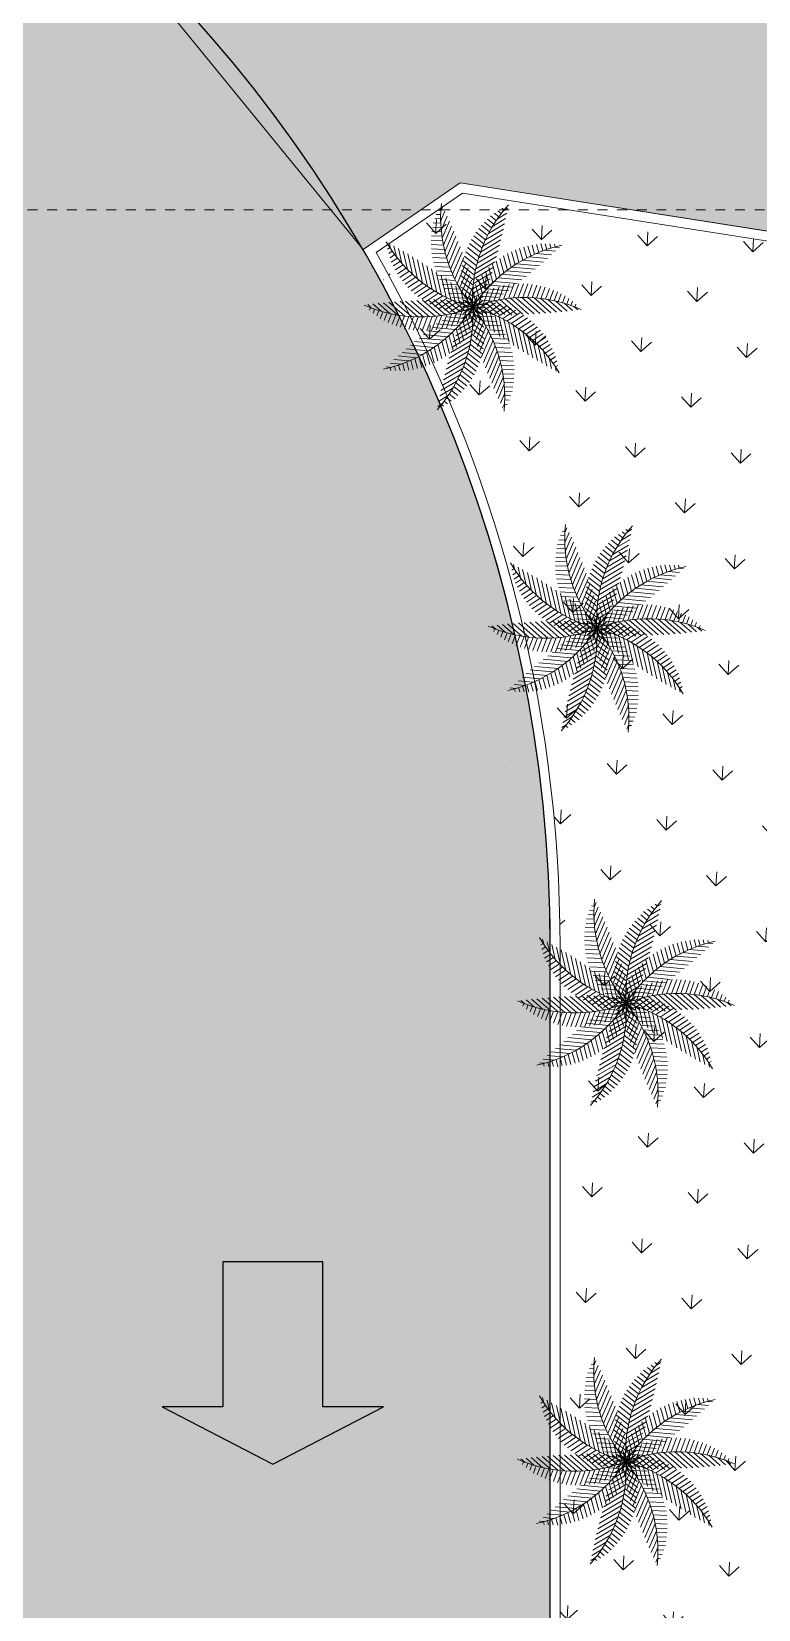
# Model space of a CAD drawing. Header units: inches. Extents: x 0 to 558, y -1 to 295.
# Drawn here: x 388.94 to 396.34, y 180.09 to 196.15 of the extents above; entities that cross this region are included whole.
import ezdxf

# ---------------------------------------------------------------- set-up
doc = ezdxf.new("R2010")
doc.units = ezdxf.units.IN
doc.header["$MEASUREMENT"] = 0
doc.linetypes.add('DASHDOT2', pattern=[0.5, 0.25, -0.125, 0, -0.125])
for name, color, linetype, lineweight in [('ARSIR', 31, 'Continuous', 5), ('ARSIR BETON', 8, 'Continuous', 5), ('ARSIR KOLOM', 8, 'Continuous', 13), ('DINDING2', 146, 'Continuous', 5), ('GSB', 1, 'Continuous', 15), ('POHON', 98, 'Continuous', 5), ('RUMPUT', 93, 'Continuous', 0)]:
    doc.layers.add(name, color=color, linetype=linetype, lineweight=lineweight)
doc.layers.add('LANTAI', color=57, linetype='Continuous')
doc.layers.add('POLYLINE TPAK', color=4, linetype='Continuous', lineweight=20, plot=False)
pattern_1 = [(86.66969, (37.0798, 226.14725), (-0.5066041, 0.569206), [0.142875, -0.934755]), (41.66969, (37.0798, 226.14725), (-0.5066045, 0.5692064), [0.142875, -0.619125]), (131.66969, (37.0798, 226.14725), (-0.5692064, -0.5066045), [0.142875, -0.619125])]

# ---------------------------------------------------------------- blocks, each defined once
blk = doc.blocks.new('A$C08441736')
at = {"color": 82}
for p, q in [((0.029, 0.676), (-0.025, 0.737)), ((0.006, 0.747), (-0.02, 0.776)), ((0.003, 0.755), (0.022, 0.762)), ((0.014, 0.725), (0.044, 0.736)), ((0.024, 0.694), (0.064, 0.709)), ((0.065, 0.502), (-0.037, 0.619)), ((0.057, 0.555), (-0.033, 0.659)), ((0.046, 0.613), (-0.029, 0.698)), ((0.033, 0.663), (0.085, 0.683)), ((0.041, 0.632), (0.098, 0.654)), ((0.048, 0.601), (0.113, 0.625)), ((0.055, 0.569), (0.126, 0.596)), ((-0.267, 0.469), (-0.221, 0.539)), ((-0.244, 0.446), (-0.195, 0.52)), ((-0.222, 0.421), (-0.17, 0.5)), ((-0.2, 0.395), (-0.145, 0.479)), ((0.072, 0.362), (-0.046, 0.496)), ((0.071, 0.406), (-0.044, 0.537)), ((0.069, 0.453), (-0.04, 0.578)), ((0.06, 0.537), (0.138, 0.566)), ((0.065, 0.504), (0.148, 0.535)), ((0.068, 0.471), (0.157, 0.504)), ((0.07, 0.438), (0.164, 0.473)), ((-0.21, 0.407), (-0.373, 0.444)), ((-0.181, 0.371), (-0.351, 0.409)), ((-0.155, 0.335), (-0.329, 0.374)), ((-0.179, 0.369), (-0.122, 0.456)), ((-0.159, 0.341), (-0.1, 0.431)), ((-0.14, 0.313), (-0.079, 0.405)), ((-0.121, 0.283), (-0.059, 0.377)), ((0.062, 0.239), (-0.052, 0.37)), ((0.067, 0.278), (-0.05, 0.412)), ((0.07, 0.319), (-0.048, 0.454)), ((0.071, 0.335), (0.174, 0.374)), ((0.072, 0.404), (0.169, 0.44)), ((0.072, 0.37), (0.173, 0.407)), ((0.218, 0.186), (0.202, 0.363)), ((-0.131, 0.299), (-0.306, 0.339)), ((-0.11, 0.265), (-0.283, 0.304)), ((-0.09, 0.23), (-0.259, 0.269)), ((-0.198, 0.128), (-0.204, 0.243)), ((-0.103, 0.252), (-0.04, 0.348)), ((-0.085, 0.22), (-0.022, 0.316)), ((-0.069, 0.187), (-0.006, 0.283)), ((0.049, 0.165), (-0.058, 0.288)), ((0.041, 0.13), (-0.054, 0.238)), ((0.056, 0.202), (-0.053, 0.326)), ((-0.053, 0.153), (0.009, 0.247)), ((0.061, 0.228), (0.168, 0.269)), ((0.065, 0.264), (0.172, 0.305)), ((0.069, 0.3), (0.174, 0.34)), ((0.137, 0.105), (0.122, 0.267)), ((0.164, 0.13), (0.149, 0.295)), ((0.191, 0.157), (0.175, 0.329)), ((-0.208, 0.133), (-0.367, 0.065)), ((-0.073, 0.196), (-0.235, 0.233)), ((-0.057, 0.163), (-0.216, 0.199)), ((-0.043, 0.13), (-0.183, 0.161)), ((-0.166, 0.111), (-0.171, 0.225)), ((-0.03, 0.097), (-0.157, 0.125)), ((-0.133, 0.093), (-0.138, 0.205)), ((-0.1, 0.072), (-0.105, 0.181)), ((-0.066, 0.05), (-0.071, 0.154)), ((0.032, 0.096), (-0.053, 0.194)), ((0.022, 0.063), (-0.052, 0.148)), ((-0.038, 0.117), (0.022, 0.208)), ((-0.033, 0.026), (-0.038, 0.122)), ((-0.024, 0.08), (0.033, 0.167)), ((-0.012, 0.041), (0.041, 0.121)), ((0.038, 0.117), (0.14, 0.156)), ((0.055, 0.038), (0.045, 0.151)), ((0.047, 0.155), (0.152, 0.194)), ((0.055, 0.192), (0.162, 0.232)), ((0.083, 0.059), (0.071, 0.188)), ((0.11, 0.081), (0.097, 0.224)), ((0.137, 0.001), (0.21, 0.125)), ((-0.174, 0.116), (-0.327, 0.051)), ((-0.142, 0.098), (-0.291, 0.034)), ((-0.199, -0.007), (-0.271, 0.082)), ((-0.111, 0.08), (-0.243, 0.023)), ((-0.162, -0.003), (-0.232, 0.085)), ((-0.081, 0.06), (-0.201, 0.009)), ((-0.123, 0), (-0.191, 0.085)), ((-0.101, 0.001), (-0.168, -0.11)), ((-0.053, 0.041), (-0.157, -0.004)), ((-0.083, 0.002), (-0.148, 0.083)), ((-0.019, 0.064), (-0.129, 0.089)), ((-0.035, -0.024), (-0.128, 0.002)), ((-0.067, 0.002), (-0.125, -0.096)), ((-0.026, 0.021), (-0.113, -0.017)), ((-0.042, 0.002), (-0.102, 0.077)), ((-0.009, 0.032), (-0.101, 0.053)), ((0, 0), (-0.082, 0.023)), ((-0.033, 0.001), (-0.082, -0.08)), ((0, 0), (-0.072, 0.016)), ((0, 0), (-0.053, 0.066)), ((0.012, 0.031), (-0.051, 0.102)), ((0, 0), (-0.049, 0.056)), ((0, 0), (-0.007, 0.074)), ((0, 0), (-0.004, 0.085)), ((0, 0), (0.047, 0.071)), ((0, 0), (0.038, 0.064)), ((0, 0), (0.079, 0.03)), ((0, 0), (0.068, 0.029)), ((0.015, 0.04), (0.105, 0.074)), ((0.028, 0.018), (0.019, 0.113)), ((0.026, -0.021), (0.113, 0.017)), ((0.027, 0.079), (0.125, 0.115)), ((0.033, -0.001), (0.082, 0.08)), ((0.035, 0.024), (0.128, -0.002)), ((0.053, -0.041), (0.157, 0.004)), ((0.067, -0.002), (0.125, 0.096)), ((0.068, 0.048), (0.169, 0.02)), ((0.1, 0.072), (0.205, 0.043)), ((0.101, -0.001), (0.168, 0.11)), ((0.123, 0), (0.191, -0.085)), ((0.162, 0.003), (0.232, -0.085)), ((-0.209, -0.009), (-0.294, -0.151)), ((-0.157, -0.123), (-0.267, -0.093)), ((-0.173, -0.004), (-0.256, -0.144)), ((-0.129, -0.098), (-0.238, -0.068)), ((-0.137, -0.001), (-0.21, -0.125)), ((-0.1, -0.072), (-0.205, -0.043)), ((-0.068, -0.048), (-0.169, -0.02)), ((-0.137, -0.105), (-0.122, -0.267)), ((-0.027, -0.079), (-0.125, -0.115)), ((-0.11, -0.081), (-0.097, -0.224)), ((-0.015, -0.04), (-0.105, -0.074)), ((-0.083, -0.059), (-0.071, -0.188)), ((0, 0), (-0.079, -0.03)), ((0, 0), (-0.068, -0.029)), ((-0.055, -0.038), (-0.045, -0.151)), ((0, 0), (-0.047, -0.071)), ((0.012, -0.041), (-0.041, -0.121)), ((0, 0), (-0.038, -0.064)), ((0.024, -0.08), (-0.033, -0.167)), ((-0.032, -0.096), (0.053, -0.194)), ((-0.028, -0.018), (-0.019, -0.113)), ((-0.022, -0.063), (0.052, -0.148)), ((-0.012, -0.031), (0.051, -0.102)), ((0, 0), (0.072, -0.016)), ((0, 0), (0.004, -0.085)), ((0, 0), (0.053, -0.066)), ((0, 0), (0.082, -0.023)), ((0, 0), (0.007, -0.074)), ((0, 0), (0.049, -0.056)), ((0.009, -0.032), (0.101, -0.053)), ((0.019, -0.064), (0.129, -0.089)), ((0.03, -0.097), (0.157, -0.125)), ((0.033, -0.026), (0.038, -0.122)), ((0.042, -0.002), (0.102, -0.077)), ((0.066, -0.05), (0.071, -0.154)), ((0.081, -0.06), (0.201, -0.009)), ((0.083, -0.002), (0.148, -0.083)), ((0.1, -0.072), (0.105, -0.181)), ((0.133, -0.093), (0.138, -0.205)), ((0.166, -0.111), (0.171, -0.225)), ((-0.208, -0.176), (-0.318, -0.145)), ((-0.183, -0.149), (-0.294, -0.119)), ((-0.244, -0.217), (-0.228, -0.396)), ((-0.218, -0.186), (-0.202, -0.363)), ((-0.191, -0.157), (-0.175, -0.329)), ((-0.061, -0.228), (-0.168, -0.269)), ((-0.164, -0.13), (-0.149, -0.295)), ((-0.055, -0.192), (-0.162, -0.232)), ((-0.047, -0.155), (-0.152, -0.194)), ((-0.038, -0.117), (-0.14, -0.156)), ((-0.056, -0.202), (0.053, -0.326)), ((-0.049, -0.165), (0.058, -0.288)), ((-0.041, -0.13), (0.054, -0.238)), ((0.038, -0.117), (-0.022, -0.208)), ((0.053, -0.153), (-0.009, -0.247)), ((0.069, -0.187), (0.006, -0.283)), ((0.085, -0.22), (0.022, -0.316)), ((0.043, -0.13), (0.183, -0.161)), ((0.057, -0.163), (0.216, -0.199)), ((0.198, -0.128), (0.204, -0.243)), ((-0.069, -0.3), (-0.174, -0.34)), ((-0.071, -0.335), (-0.174, -0.374)), ((-0.065, -0.264), (-0.172, -0.305)), ((-0.07, -0.319), (0.048, -0.454)), ((-0.067, -0.278), (0.05, -0.412)), ((-0.062, -0.239), (0.052, -0.37)), ((0.103, -0.252), (0.04, -0.348)), ((0.121, -0.283), (0.059, -0.377)), ((0.14, -0.313), (0.079, -0.405)), ((-0.072, -0.37), (-0.173, -0.407)), ((-0.072, -0.404), (-0.169, -0.44)), ((-0.07, -0.438), (-0.164, -0.473)), ((-0.072, -0.362), (0.046, -0.496)), ((-0.071, -0.406), (0.044, -0.537)), ((-0.069, -0.453), (0.04, -0.578)), ((-0.068, -0.471), (-0.157, -0.504)), ((-0.065, -0.504), (-0.148, -0.535)), ((-0.06, -0.537), (-0.138, -0.566)), ((-0.055, -0.569), (-0.126, -0.596)), ((-0.065, -0.502), (0.037, -0.619)), ((-0.057, -0.555), (0.033, -0.659)), ((-0.048, -0.601), (-0.113, -0.625)), ((-0.041, -0.632), (-0.098, -0.654)), ((-0.033, -0.663), (-0.085, -0.683)), ((-0.024, -0.694), (-0.064, -0.709)), ((-0.046, -0.613), (0.029, -0.698)), ((-0.029, -0.676), (0.025, -0.737)), ((-0.014, -0.725), (-0.044, -0.736)), ((-0.003, -0.755), (-0.022, -0.762)), ((-0.006, -0.747), (0.02, -0.776))]:
    blk.add_line(p, q, dxfattribs=at)
at = {"color": 60}
for p, q in [((-0.435, 0.608), (-0.472, 0.616)), ((-0.441, 0.612), (-0.43, 0.629)), ((-0.415, 0.594), (-0.397, 0.621)), ((-0.389, 0.576), (-0.365, 0.611)), ((-0.363, 0.556), (-0.333, 0.602)), ((-0.338, 0.536), (-0.305, 0.587)), ((-0.373, 0.564), (-0.453, 0.582)), ((-0.323, 0.523), (-0.434, 0.548)), ((-0.28, 0.483), (-0.414, 0.513)), ((-0.243, 0.445), (-0.394, 0.479)), ((-0.314, 0.514), (-0.276, 0.572)), ((-0.29, 0.492), (-0.248, 0.556)), ((-0.709, 0.236), (-0.744, 0.221)), ((-0.717, 0.236), (-0.718, 0.256)), ((-0.634, 0.237), (-0.709, 0.205)), ((-0.685, 0.237), (-0.686, 0.269)), ((-0.653, 0.237), (-0.655, 0.28)), ((-0.621, 0.236), (-0.623, 0.292)), ((-0.589, 0.235), (-0.591, 0.295)), ((-0.556, 0.232), (-0.559, 0.301)), ((-0.524, 0.228), (-0.527, 0.304)), ((-0.492, 0.223), (-0.495, 0.306)), ((-0.459, 0.217), (-0.463, 0.306)), ((-0.427, 0.21), (-0.431, 0.305)), ((-0.394, 0.202), (-0.399, 0.302)), ((-0.362, 0.193), (-0.367, 0.297)), ((-0.329, 0.182), (-0.334, 0.29)), ((-0.297, 0.171), (-0.302, 0.281)), ((-0.264, 0.158), (-0.269, 0.271)), ((-0.569, 0.233), (-0.673, 0.188)), ((-0.511, 0.226), (-0.637, 0.172)), ((-0.458, 0.217), (-0.6, 0.156)), ((-0.409, 0.206), (-0.562, 0.14)), ((-0.364, 0.193), (-0.525, 0.125)), ((-0.322, 0.18), (-0.486, 0.109)), ((-0.282, 0.165), (-0.447, 0.094)), ((-0.244, 0.15), (-0.408, 0.079)), ((-0.438, -0.068), (-0.5, 0.01)), ((-0.406, -0.057), (-0.471, 0.025)), ((-0.374, -0.046), (-0.441, 0.038)), ((-0.34, -0.036), (-0.409, 0.05)), ((-0.306, -0.027), (-0.377, 0.061)), ((-0.272, -0.02), (-0.343, 0.07)), ((-0.236, -0.013), (-0.308, 0.077)), ((-0.614, -0.156), (-0.652, -0.109)), ((-0.586, -0.139), (-0.629, -0.086)), ((-0.558, -0.124), (-0.606, -0.064)), ((-0.529, -0.109), (-0.581, -0.044)), ((-0.498, -0.094), (-0.577, -0.226)), ((-0.499, -0.094), (-0.555, -0.024)), ((-0.452, -0.074), (-0.537, -0.217)), ((-0.469, -0.081), (-0.528, -0.007)), ((-0.408, -0.057), (-0.498, -0.207)), ((-0.366, -0.044), (-0.458, -0.197)), ((-0.325, -0.032), (-0.417, -0.187)), ((-0.285, -0.023), (-0.376, -0.175)), ((-0.247, -0.015), (-0.335, -0.163)), ((-0.712, -0.226), (-0.732, -0.259)), ((-0.719, -0.231), (-0.731, -0.215)), ((-0.693, -0.211), (-0.713, -0.186)), ((-0.668, -0.192), (-0.694, -0.159)), ((-0.652, -0.181), (-0.694, -0.251)), ((-0.641, -0.174), (-0.676, -0.13)), ((-0.597, -0.146), (-0.655, -0.243)), ((-0.546, -0.117), (-0.616, -0.235)), ((-0.275, -0.257), (-0.379, -0.228)), ((-0.254, -0.229), (-0.361, -0.2)), ((-0.232, -0.202), (-0.341, -0.172)), ((-0.348, -0.37), (-0.435, -0.346)), ((-0.332, -0.341), (-0.423, -0.316)), ((-0.314, -0.313), (-0.41, -0.286)), ((-0.295, -0.285), (-0.396, -0.257)), ((-0.322, -0.326), (-0.307, -0.492)), ((-0.297, -0.286), (-0.281, -0.46)), ((-0.27, -0.25), (-0.254, -0.429)), ((-0.392, -0.457), (-0.459, -0.439)), ((-0.379, -0.428), (-0.452, -0.408)), ((-0.364, -0.399), (-0.444, -0.377)), ((-0.373, -0.416), (-0.36, -0.552)), ((-0.348, -0.368), (-0.334, -0.522)), ((-0.417, -0.517), (-0.47, -0.503)), ((-0.427, -0.548), (-0.468, -0.536)), ((-0.437, -0.578), (-0.468, -0.57)), ((-0.405, -0.487), (-0.464, -0.471)), ((-0.421, -0.529), (-0.414, -0.611)), ((-0.397, -0.469), (-0.387, -0.582)), ((-0.446, -0.609), (-0.466, -0.604)), ((-0.444, -0.601), (-0.44, -0.64))]:
    blk.add_line(p, q, dxfattribs=at)
for p, q in [((0.421, 0.529), (0.414, 0.611)), ((0.444, 0.601), (0.44, 0.64)), ((0.446, 0.609), (0.466, 0.604)), ((0.322, 0.326), (0.307, 0.492)), ((0.348, 0.368), (0.334, 0.522)), ((0.373, 0.416), (0.36, 0.552)), ((0.397, 0.469), (0.387, 0.582)), ((0.405, 0.487), (0.464, 0.471)), ((0.417, 0.517), (0.47, 0.503)), ((0.427, 0.548), (0.468, 0.536)), ((0.437, 0.578), (0.468, 0.57)), ((0.27, 0.25), (0.254, 0.429)), ((0.297, 0.286), (0.281, 0.46)), ((0.348, 0.37), (0.435, 0.346)), ((0.364, 0.399), (0.444, 0.377)), ((0.379, 0.428), (0.452, 0.408)), ((0.392, 0.457), (0.459, 0.439)), ((0.275, 0.257), (0.379, 0.228)), ((0.295, 0.285), (0.396, 0.257)), ((0.314, 0.313), (0.41, 0.286)), ((0.332, 0.341), (0.423, 0.316)), ((0.546, 0.117), (0.616, 0.235)), ((0.597, 0.146), (0.655, 0.243)), ((0.652, 0.181), (0.694, 0.251)), ((0.712, 0.226), (0.732, 0.259)), ((0.157, 0.123), (0.267, 0.093)), ((0.183, 0.149), (0.294, 0.119)), ((0.208, 0.176), (0.318, 0.145)), ((0.209, 0.009), (0.294, 0.151)), ((0.232, 0.202), (0.341, 0.172)), ((0.247, 0.015), (0.335, 0.163)), ((0.254, 0.229), (0.361, 0.2)), ((0.285, 0.023), (0.376, 0.175)), ((0.325, 0.032), (0.417, 0.187)), ((0.366, 0.044), (0.458, 0.197)), ((0.408, 0.057), (0.498, 0.207)), ((0.452, 0.074), (0.537, 0.217)), ((0.498, 0.094), (0.577, 0.226)), ((0.558, 0.124), (0.606, 0.064)), ((0.586, 0.139), (0.629, 0.086)), ((0.614, 0.156), (0.652, 0.109)), ((0.641, 0.174), (0.676, 0.13)), ((0.668, 0.192), (0.694, 0.159)), ((0.693, 0.211), (0.713, 0.186)), ((0.719, 0.231), (0.731, 0.215)), ((0.199, 0.007), (0.271, -0.082)), ((0.236, 0.013), (0.308, -0.077)), ((0.272, 0.02), (0.343, -0.07)), ((0.306, 0.027), (0.377, -0.061)), ((0.34, 0.036), (0.409, -0.05)), ((0.374, 0.046), (0.441, -0.038)), ((0.406, 0.057), (0.471, -0.025)), ((0.438, 0.068), (0.5, -0.01)), ((0.469, 0.081), (0.528, 0.007)), ((0.499, 0.094), (0.555, 0.024)), ((0.529, 0.109), (0.581, 0.044)), ((0.142, -0.098), (0.291, -0.034)), ((0.174, -0.116), (0.327, -0.051)), ((0.208, -0.133), (0.367, -0.065)), ((0.244, -0.15), (0.408, -0.079)), ((0.282, -0.165), (0.447, -0.094)), ((0.322, -0.18), (0.486, -0.109)), ((0.09, -0.23), (0.259, -0.269)), ((0.264, -0.158), (0.269, -0.271)), ((0.297, -0.171), (0.302, -0.281)), ((0.329, -0.182), (0.334, -0.29)), ((0.362, -0.193), (0.367, -0.297)), ((0.364, -0.193), (0.525, -0.125)), ((0.394, -0.202), (0.399, -0.302)), ((0.409, -0.206), (0.562, -0.14)), ((0.427, -0.21), (0.431, -0.305)), ((0.458, -0.217), (0.6, -0.156)), ((0.459, -0.217), (0.463, -0.306)), ((0.492, -0.223), (0.495, -0.306)), ((0.511, -0.226), (0.637, -0.172)), ((0.524, -0.228), (0.527, -0.304)), ((0.556, -0.232), (0.559, -0.301)), ((0.569, -0.233), (0.673, -0.188)), ((0.634, -0.237), (0.709, -0.205)), ((0.709, -0.236), (0.744, -0.221)), ((0.159, -0.341), (0.1, -0.431)), ((0.11, -0.265), (0.283, -0.304)), ((0.131, -0.299), (0.306, -0.339)), ((0.155, -0.335), (0.329, -0.374)), ((0.589, -0.235), (0.591, -0.295)), ((0.621, -0.236), (0.623, -0.292)), ((0.653, -0.237), (0.655, -0.28)), ((0.685, -0.237), (0.686, -0.269)), ((0.717, -0.236), (0.718, -0.256)), ((0.179, -0.369), (0.122, -0.456)), ((0.2, -0.395), (0.145, -0.479)), ((0.222, -0.421), (0.17, -0.5)), ((0.181, -0.371), (0.351, -0.409)), ((0.244, -0.446), (0.195, -0.52)), ((0.21, -0.407), (0.373, -0.444)), ((0.243, -0.445), (0.394, -0.479)), ((0.267, -0.469), (0.221, -0.539)), ((0.29, -0.492), (0.248, -0.556)), ((0.314, -0.514), (0.276, -0.572)), ((0.28, -0.483), (0.414, -0.513)), ((0.338, -0.536), (0.305, -0.587)), ((0.323, -0.523), (0.434, -0.548)), ((0.363, -0.556), (0.333, -0.602)), ((0.389, -0.576), (0.365, -0.611)), ((0.373, -0.564), (0.453, -0.582)), ((0.415, -0.594), (0.397, -0.621)), ((0.441, -0.612), (0.43, -0.629)), ((0.435, -0.608), (0.472, -0.616))]:
    blk.add_line(p, q)
at = {"color": 106}
for p, q in [((0.244, 0.217), (0.228, 0.396)), ((0.173, 0.004), (0.256, 0.144)), ((0.129, 0.098), (0.238, 0.068)), ((0.111, -0.08), (0.243, -0.023)), ((0.073, -0.196), (0.235, -0.233)), ((0.231, -0.144), (0.236, -0.258))]:
    blk.add_line(p, q, dxfattribs=at)
at = {"color": 85}
blk.add_line((-0.231, 0.144), (-0.236, 0.258), dxfattribs=at)
at = {"color": 82}
for centre, start, end in [((-0.975, 0.381), 338.6598, 23.6829), ((-1.013, -0.265), 14.6598, 59.6829), ((-0.664, -0.81), 50.6598, 95.6829), ((-0.061, -1.045), 86.6598, 131.6829), ((0.565, -0.882), 122.6598, 167.6829), ((0.975, -0.381), 158.6598, 203.6829)]:
    blk.add_arc(centre, 1.047, start, end, dxfattribs=at)
for centre, start, end in [((-0.565, 0.882), 302.6598, 347.6829), ((0.061, 1.045), 266.6598, 311.6829), ((0.664, 0.81), 230.6598, 275.6829), ((1.013, 0.265), 194.6598, 239.6829)]:
    blk.add_arc(centre, 1.047, start, end)

msp = doc.modelspace()

# ---------------------------------------------------------------- hatches: boundary and pattern name
at = {"layer": 'ARSIR'}
h = msp.add_hatch(dxfattribs=at)
h.set_pattern_fill('AR-HBONE', color=256, scale=0.004, style=0)
h.set_pattern_definition([(45, (97.41734, -7.36865), (6e-17, 0.5747364), [1.2192, -0.4064]), (135, (97.7047, -7.0813), (6e-17, 0.5747364), [1.2192, -0.4064])])
h.paths.add_polyline_path([(389.5053, 197.3816), (392.3151, 193.934), (393.3033, 194.6148), (404.4894, 192.8528), (404.9796, 195.9645), (419.7969, 193.6305), (417.1051, 176.5412), (434.0953, 173.865), (442.1395, 174.4063), (445.0266, 192.6811), (402.4829, 199.3947), (402.0161, 196.4313), (390.3055, 198.2758)])
at = {"layer": 'ARSIR BETON'}
h = msp.add_hatch(dxfattribs=at)
h.set_pattern_fill('AR-HBONE', color=256, scale=0.004, style=0)
h.set_pattern_definition([(45, (37.0798, 226.14725), (6e-17, 0.5747364), [1.2192, -0.4064]), (135, (37.36716, 226.4346), (6e-17, 0.5747364), [1.2192, -0.4064])])
edge = h.paths.add_edge_path()
edge.add_arc((191.2828, 190.0679), 14, 90, 180)
edge.add_line((177.2828, 190.0679), (177.2828, 133.2715))
edge.add_arc((191.2827, 133.2715), 14, 179.99992, 263.11919)
edge.add_line((189.6055, 119.3724), (189.6055, 112.3227))
edge.add_line((189.6055, 112.3227), (189.7055, 112.3227))
edge.add_line((189.7055, 112.3227), (189.7055, 112.2227))
edge.add_line((189.7055, 112.2227), (201.7055, 112.2227))
edge.add_line((201.7055, 112.2227), (201.7055, 119.2715))
edge.add_line((201.7055, 119.2715), (380.22, 119.2715))
edge.add_arc((380.22, 133.2715), 14, 270, 360)
edge.add_line((394.22, 133.2715), (394.22, 186.8365))
edge.add_arc((380.07, 186.8365), 14.15, 0.00002, 89.99998)
edge.add_line((380.07, 200.9865), (288.3873, 200.9865))
edge.add_arc((288.3873, 203.9865), 3, 180, 270, ccw=False)
edge.add_line((285.3873, 203.9865), (285.3986, 204.9823))
edge.add_line((285.3986, 204.9823), (271.3873, 205.1475))
edge.add_line((271.3873, 205.1475), (271.3873, 204.9086))
edge.add_arc((270.5466, 204.9086), 0.8408, 270, 359.99999, ccw=False)
edge.add_line((270.5466, 204.0679), (191.2828, 204.0679))
edge = h.paths.add_edge_path()
edge.add_line((191.2672, 197.9562), (265.7566, 197.9585))
edge.add_arc((265.7568, 189.203), 8.7555, 41.343, 90.00169, ccw=False)
edge.add_line((272.3302, 194.9865), (332.5823, 194.9865))
edge.add_line((332.5823, 194.9865), (332.5823, 191.8715))
edge.add_line((332.5823, 191.8715), (340.1822, 191.8715))
edge.add_line((340.1822, 191.8715), (340.1822, 194.9865))
edge.add_line((340.1822, 194.9865), (380.07, 194.9865))
edge.add_arc((380.07, 186.8365), 8.15, 0, 90, ccw=False)
edge.add_line((388.22, 186.8365), (388.22, 163.1715))
edge.add_line((388.22, 163.1715), (388.22, 157.7117))
edge.add_line((388.22, 157.7117), (388.22, 133.2715))
edge.add_arc((380.22, 133.2715), 8, -90, 0, ccw=False)
edge.add_line((380.22, 125.2715), (191.2828, 125.2715))
edge.add_arc((191.185, 133.1732), 7.9023, 180.12317, 270.70845, ccw=False)
edge.add_line((183.2828, 133.1562), (183.2675, 189.9541))
edge.add_arc((191.2675, 189.9563), 8, 90.00169, 180.01541, ccw=False)
at = {"layer": 'ARSIR KOLOM'}
msp.add_hatch(color=256, dxfattribs=at).paths.add_polyline_path([(391.3969, 181.5706), (392.5245, 182.153), (391.9061, 182.153), (391.9061, 183.631), (390.8876, 183.631), (390.8876, 182.153), (390.2693, 182.153)])
at = {"layer": 'RUMPUT'}
h = msp.add_hatch(dxfattribs=at)
h.set_pattern_fill('GRASS', color=256, scale=0.03, angle=356.66969, style=0)
h.set_pattern_definition(pattern_1)
edge = h.paths.add_edge_path()
edge.add_line((394.22, 171.6524), (402.698, 171.6524))
edge.add_line((402.698, 171.6524), (406.8633, 171.9326))
edge.add_line((406.8633, 171.9326), (407.1349, 173.6574))
edge.add_line((407.1349, 173.6574), (416.4205, 172.1948))
edge.add_line((416.4205, 172.1948), (417.0895, 176.4425))
edge.add_line((417.0895, 176.4425), (434.0908, 173.7645))
edge.add_line((434.0908, 173.7645), (442.2259, 174.3118))
edge.add_line((442.2259, 174.3118), (445.141, 192.7643))
edge.add_line((445.141, 192.7643), (418.5729, 196.9616))
edge.add_line((418.5729, 196.9616), (402.3997, 199.5091))
edge.add_line((402.3997, 199.5091), (401.9329, 196.5456))
edge.add_line((401.9329, 196.5456), (390.18, 198.3869))
edge.add_arc((380.07, 186.8365), 15.35, 48.80437, 90)
edge.add_line((380.07, 202.1865), (288.3873, 202.1865))
edge.add_arc((288.3873, 203.9865), 1.8, 180, 270, ccw=False)
edge.add_line((286.5873, 203.9865), (286.5873, 204.7646))
edge.add_line((286.5873, 204.7646), (489.7232, 202.4653))
edge.add_line((489.7232, 202.4653), (489.009, 190.7748))
edge.add_line((489.009, 190.7748), (447.5074, 192.7549))
edge.add_line((447.5074, 192.7549), (448.3956, 174.0667))
edge.add_line((448.3956, 174.0667), (421.3302, 172.0652))
edge.add_line((421.3302, 172.0652), (401.0645, 170.836))
edge.add_line((401.0645, 170.836), (400.9341, 157.9843))
edge.add_line((400.9341, 157.9843), (400.8036, 145.1327))
edge.add_line((400.8036, 145.1327), (400.9017, 135.2859))
edge.add_line((400.9017, 135.2859), (401.5003, 132.6794))
edge.add_line((401.5003, 132.6794), (401.2595, 116.478))
edge.add_line((401.2595, 116.478), (378.6535, 115.7086))
edge.add_line((378.6535, 115.7086), (368.9216, 115.7377))
edge.add_line((368.9216, 115.7377), (346.0892, 112.9076))
edge.add_line((346.0892, 112.9076), (341.1309, 112.1001))
edge.add_line((341.1309, 112.1001), (333.7244, 111.8362))
edge.add_line((333.7244, 111.8362), (331.0738, 112.2718))
edge.add_line((331.0738, 112.2718), (324.3803, 115.2754))
edge.add_line((324.3803, 115.2754), (321.6092, 115.9684))
edge.add_line((321.6092, 115.9684), (289.1333, 113.6571))
edge.add_line((289.1333, 113.6571), (289.1333, 118.0715))
edge.add_line((289.1333, 118.0715), (380.22, 118.0715))
edge.add_arc((380.22, 133.2715), 15.2, 270, 360)
edge.add_line((395.42, 133.2715), (395.42, 171.6524))
h = msp.add_hatch(dxfattribs=at)
h.set_pattern_fill('GRASS', color=256, scale=0.03, angle=356.66969, style=0)
h.set_pattern_definition(pattern_1)
edge = h.paths.add_edge_path()
edge.add_line((398.9423, 193.6267), (393.3272, 194.5098))
edge.add_line((393.3272, 194.5098), (392.4477, 193.9039))
edge.add_arc((380.0209, 186.83), 14.2991, 0.0262, 29.65045, ccw=False)
edge.add_line((394.32, 186.8366), (394.32, 177.3792))
edge.add_arc((396.1942, 177.3792), 1.8742, 180, 261.04868)
edge.add_line((395.9026, 175.5279), (396.0869, 175.4989))
edge.add_line((396.0869, 175.4989), (398.9423, 193.6267))

# ---------------------------------------------------------------- linework, layer by layer
msp.add_lwpolyline([(391.3969, 181.5706), (392.5245, 182.153), (391.9061, 182.153), (391.9061, 183.631), (390.8876, 183.631), (390.8876, 182.153), (390.2693, 182.153)], close=True)
at = {"layer": 'DINDING2'}
msp.add_lwpolyline([(389.5053, 197.3816), (392.3151, 193.934), (393.3033, 194.6148), (404.4894, 192.8528), (404.9796, 195.9645), (419.7969, 193.6305), (417.1051, 176.5412), (434.0953, 173.865), (442.1395, 174.4063), (445.0266, 192.6811), (402.4829, 199.3947), (402.0161, 196.4313), (390.3055, 198.2758)], close=True, dxfattribs=at)
for points in [[(399.0566, 193.7099), (393.3033, 194.6148), (392.3151, 193.934, -0.131628), (394.22, 186.8365), (394.22, 177.3792, 0.3691608), (395.887, 175.4291), (396.1701, 175.3845)], [(398.9423, 193.6267), (393.3272, 194.5098), (392.4477, 193.9039, -0.1299849), (394.32, 186.8366), (394.32, 177.3792, 0.3691608), (395.9026, 175.5279), (396.0869, 175.4989)]]:
    msp.add_lwpolyline(points, format="xyb", close=True, dxfattribs=at)
at = {"layer": 'GSB', "linetype": 'DASHDOT2', "ltscale": 0.0025}
msp.add_line((157.5017, 194.3376), (497.7427, 194.3376), dxfattribs=at)
at = {"layer": 'LANTAI'}
msp.add_lwpolyline([(191.2828, 204.0679, 0.4142136), (177.2828, 190.0679), (177.2828, 133.2715, 0.3794614), (189.6055, 119.3724), (189.6055, 112.3227), (189.7055, 112.3227), (189.7055, 112.2227), (201.7055, 112.2227), (201.7055, 119.2715), (380.22, 119.2715, 0.4142136), (394.22, 133.2715), (394.22, 186.8365, 0.4142134), (380.07, 200.9865), (288.3873, 200.9865, -0.4142136), (285.3873, 203.9865), (285.3986, 204.9823), (271.3873, 205.1475), (271.3873, 204.9086, -0.4142135), (270.5466, 204.0679), (191.2828, 204.0679)], format="xyb", dxfattribs=at)
at = {"layer": 'POLYLINE TPAK'}
msp.add_lwpolyline([(392.3151, 193.934), (393.3033, 194.6148)], dxfattribs=at)

# ---------------------------------------------------------------- block references
at = {"layer": 'POHON', "lineweight": 0, "xscale": -1.377873410171134, "yscale": 1.377873410170821, "zscale": 1.377873410170977, "rotation": 270}
for p in [(393.4315, 193.3473), (394.6945, 190.0783), (394.9917, 186.2637), (394.9895, 181.598)]:
    msp.add_blockref('A$C08441736', p, dxfattribs=at)

doc.saveas('drawing.dxf')
